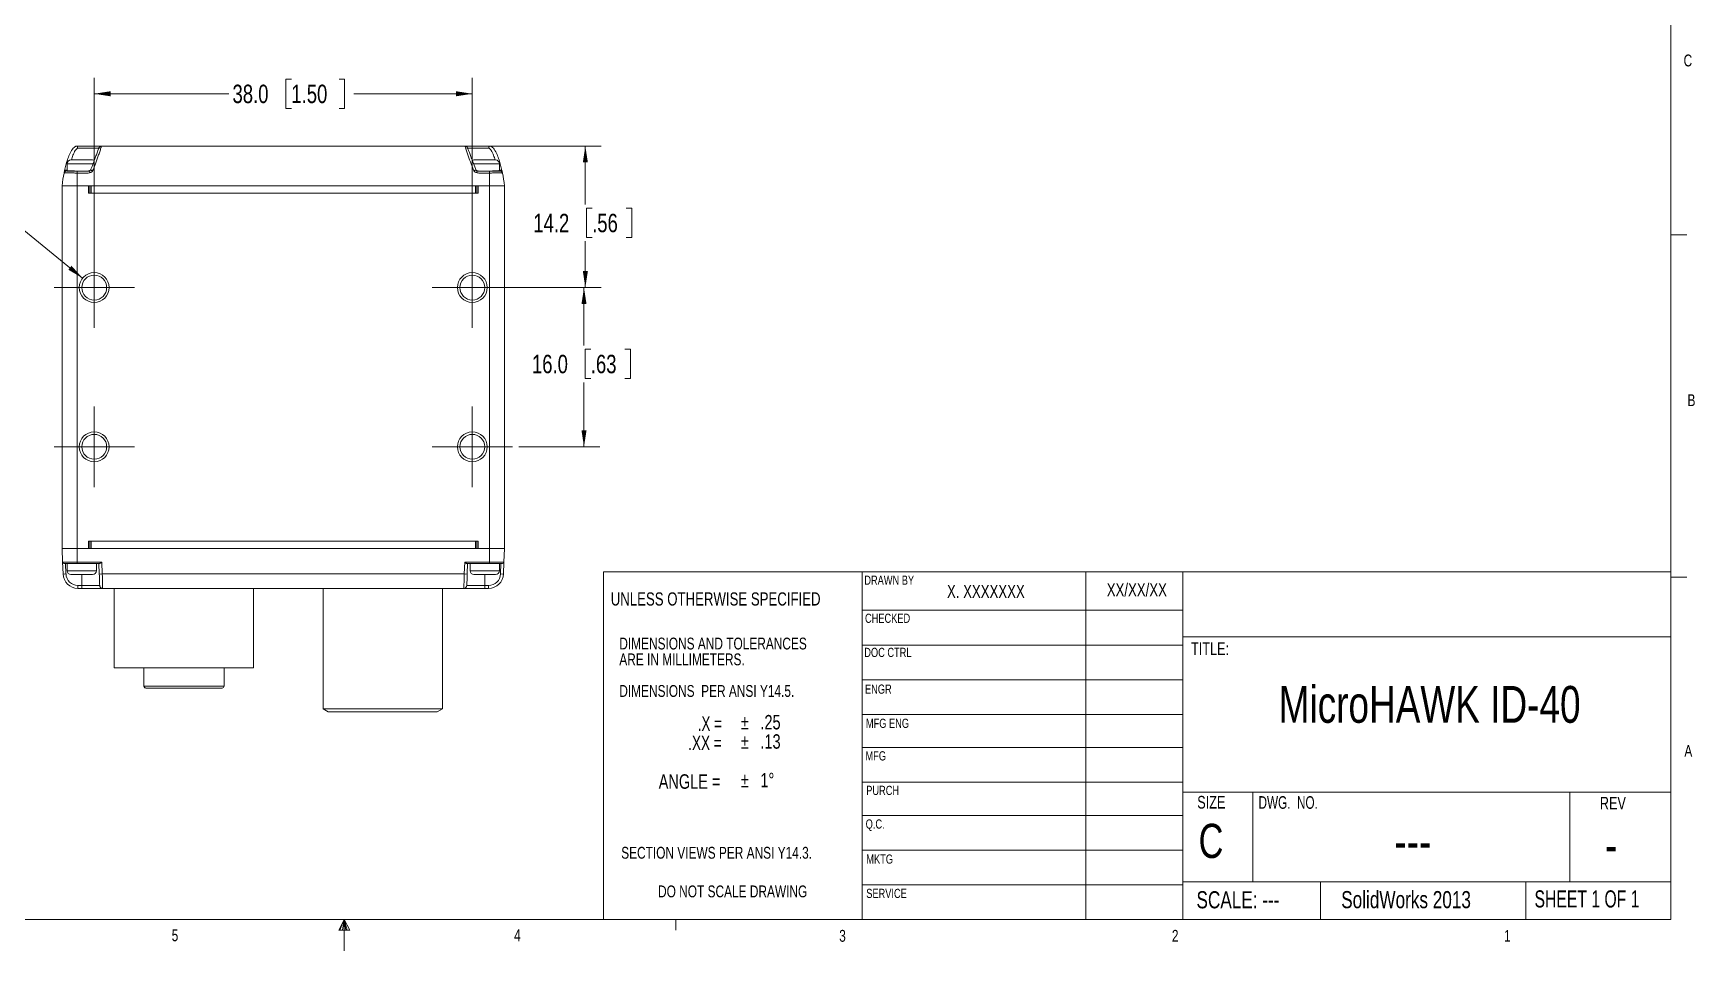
# Model space of a CAD drawing. Header units: millimetres. Extents: x 7 to 553, y 4 to 429.
# Drawn here: x 217.5 to 551.5, y 4.1 to 188.5 of the extents above; entities that cross this region are included whole.
import ezdxf

# ---------------------------------------------------------------- set-up
doc = ezdxf.new("R2010")
doc.units = ezdxf.units.MM
doc.styles.add('SLDTEXTSTYLE0', font='TXT', dxfattribs={"width": 0.75})
doc.styles.add('SLDTEXTSTYLE2', font='TXT', dxfattribs={"width": 0.694444})
doc.styles.add('SLDTEXTSTYLE3', font='TXT', dxfattribs={"width": 0.6875})
doc.styles.add('SLDTEXTSTYLE4', font='TXT', dxfattribs={"width": 0.7})
doc.styles.add('SLDTEXTSTYLE6', font='TXT', dxfattribs={"width": 0.678571})
doc.dimstyles.new('SLDDIMSTYLE0', dxfattribs={"dimtxt": 3.704167, "dimasz": 3.302, "dimexe": 0, "dimexo": 0.0625, "dimgap": 0.926042, "dimtad": 0, "dimtih": 1, "dimtoh": 1, "dimdec": 1, "dimlfac": 0.5, "dimrnd": 1e-09, "dimzin": 12, "dimdsep": 46, "dimtxsty": 'SLDTEXTSTYLE0', "dimsah": 1, "dimcen": 0.09, "dimadec": 0, "dimazin": 3, "dimtfac": 1, "dimtdec": 1, "dimtofl": 0, "dimtmove": 0, "dimatfit": 3, "dimfxl": 1, "dimfrac": 2, "dimtolj": 1, "dimtzin": 12, "dimarcsym": 0})
doc.dimstyles.new('SLDDIMSTYLE1', dxfattribs={"dimtxt": 3.704167, "dimasz": 3.302, "dimexe": 0, "dimexo": 0.0625, "dimgap": 0.926042, "dimtad": 0, "dimtih": 1, "dimtoh": 1, "dimdec": 1, "dimlfac": 0.5, "dimrnd": 1e-09, "dimzin": 4, "dimdsep": 46, "dimtxsty": 'SLDTEXTSTYLE0', "dimsah": 1, "dimcen": 0.09, "dimadec": 0, "dimazin": 1, "dimtfac": 1, "dimtdec": 1, "dimtofl": 0, "dimtmove": 0, "dimatfit": 3, "dimfxl": 1, "dimfrac": 2, "dimtolj": 1, "dimtzin": 12, "dimarcsym": 0})
doc.dimstyles.new('SLDDIMSTYLE2', dxfattribs={"dimtxt": 3.704167, "dimasz": 3.302, "dimexe": 0, "dimexo": 0.0625, "dimgap": 0.926042, "dimtad": 0, "dimtih": 1, "dimtoh": 1, "dimlfac": 0.5, "dimrnd": 1e-09, "dimzin": 12, "dimdsep": 46, "dimtxsty": 'SLDTEXTSTYLE0', "dimsah": 1, "dimcen": 0, "dimadec": 0, "dimazin": 3, "dimtfac": 1, "dimtofl": 0, "dimtmove": 0, "dimatfit": 3, "dimfxl": 1, "dimfrac": 2, "dimtolj": 1, "dimtzin": 12, "dimarcsym": 0})

# ---------------------------------------------------------------- blocks, each defined once
blk = doc.blocks.new('SW_NOTE_1')
at = {"color": 0, "linetype": 'Continuous', "lineweight": 0, "char_height": 2.91, "attachment_point": 1, "style": 'SLDTEXTSTYLE0'}
for s, insert in [('%%p', (0, 3.75)), ('.25', (3.91, 3.75)), ('%%p', (0, -0.13)), ('.13', (3.91, -0.13)), ('%%p', (0, -7.89)), ('1°', (3.91, -7.89))]:
    blk.add_mtext(s, dxfattribs=dict(at, insert=insert))
blk = doc.blocks.new('SW_NOTE_2')
at = {"color": 0, "linetype": 'Continuous', "lineweight": 0, "char_height": 2.3813, "attachment_point": 1, "style": 'SLDTEXTSTYLE0'}
for s, insert in [('DIMENSIONS AND TOLERANCES', (0, 3.07)), ('ARE IN MILLIMETERS.', (0, -0.11)), ('DIMENSIONS  PER ANSI Y14.5.', (0, -6.46))]:
    blk.add_mtext(s, dxfattribs=dict(at, insert=insert))
blk = doc.blocks.new('SW_NOTE_3')
at = {"color": 0, "linetype": 'Continuous', "lineweight": 0, "char_height": 2.91, "attachment_point": 3}
for s, insert, style in [('.X =', (27.47, 3.75), 'SLDTEXTSTYLE3'), ('.XX =', (27.45, -0.13), 'SLDTEXTSTYLE4'), ('ANGLE =', (27.19, -7.89), 'SLDTEXTSTYLE0')]:
    blk.add_mtext(s, dxfattribs=dict(at, insert=insert, style=style))
blk = doc.blocks.new('_D_3')
at = {"color": 7, "linetype": 'Continuous', "lineweight": 18}
for p, q in [((229.74, 138.68), (229.74, 179.54)), ((269.37, 179.31), (268.24, 179.31)), ((268.24, 179.31), (268.24, 173.42)), ((278.95, 179.31), (280.07, 179.31)), ((280.07, 179.31), (280.07, 173.42)), ((305.74, 138.68), (305.74, 179.54)), ((229.74, 176.36), (256.79, 176.36)), ((305.74, 176.36), (281.95, 176.36)), ((268.24, 173.42), (269.37, 173.42)), ((280.07, 173.42), (278.95, 173.42))]:
    blk.add_line(p, q, dxfattribs=at)
for points in [[(229.74, 176.36), (233.05, 175.85), (233.05, 176.87)], [(305.74, 176.36), (302.44, 176.87), (302.44, 175.85)]]:
    blk.add_solid(points, dxfattribs=at)
at = {"color": 7, "linetype": 'Continuous', "lineweight": 18, "char_height": 3.704, "attachment_point": 1, "style": 'SLDTEXTSTYLE0'}
for s, insert in [('38.0', (257.54, 178.19)), ('1.50', (269.37, 178.19))]:
    blk.add_mtext(s, dxfattribs=dict(at, insert=insert))
blk = doc.blocks.new('_D_4')
at = {"color": 7, "linetype": 'Continuous', "lineweight": 18}
for p, q in [((305.54, 165.86), (331.64, 165.86)), ((328.46, 165.86), (328.46, 154.1)), ((329.83, 153.35), (328.71, 153.35)), ((328.71, 153.35), (328.71, 147.46)), ((336.67, 153.35), (337.8, 153.35)), ((337.8, 153.35), (337.8, 147.46)), ((328.71, 147.46), (329.83, 147.46)), ((337.8, 147.46), (336.67, 147.46)), ((328.46, 137.41), (328.46, 146.71)), ((307.01, 137.41), (331.64, 137.41))]:
    blk.add_line(p, q, dxfattribs=at)
for points in [[(328.46, 165.86), (327.96, 162.56), (328.97, 162.56)], [(328.46, 137.41), (328.97, 140.72), (327.96, 140.72)]]:
    blk.add_solid(points, dxfattribs=at)
at = {"color": 7, "linetype": 'Continuous', "lineweight": 18, "char_height": 3.704, "attachment_point": 1, "style": 'SLDTEXTSTYLE0'}
for s, insert in [('14.2', (318, 152.24)), ('.56', (329.83, 152.24))]:
    blk.add_mtext(s, dxfattribs=dict(at, insert=insert))
blk = doc.blocks.new('_D_5')
at = {"color": 7, "linetype": 'Continuous', "lineweight": 18}
for p, q in [((315.09, 137.41), (331.37, 137.41)), ((328.19, 137.41), (328.19, 125.76)), ((329.56, 125.01), (328.44, 125.01)), ((328.44, 125.01), (328.44, 119.12)), ((336.4, 125.01), (337.53, 125.01)), ((337.53, 125.01), (337.53, 119.12)), ((328.19, 105.41), (328.19, 118.37)), ((328.44, 119.12), (329.56, 119.12)), ((337.53, 119.12), (336.4, 119.12)), ((315.09, 105.41), (331.37, 105.41))]:
    blk.add_line(p, q, dxfattribs=at)
for points in [[(328.19, 137.41), (327.69, 134.11), (328.7, 134.11)], [(328.19, 105.41), (328.7, 108.72), (327.69, 108.72)]]:
    blk.add_solid(points, dxfattribs=at)
at = {"color": 7, "linetype": 'Continuous', "lineweight": 18, "char_height": 3.704, "attachment_point": 1, "style": 'SLDTEXTSTYLE0'}
for s, insert in [('16.0', (317.73, 123.9)), ('.63', (329.56, 123.9))]:
    blk.add_mtext(s, dxfattribs=dict(at, insert=insert))
blk = doc.blocks.new('_D_6')
at = {"color": 7, "linetype": 'Continuous', "lineweight": 18}
for p, q in [((198.5, 162.92), (186.59, 162.92)), ((227.42, 139.31), (198.5, 162.92))]:
    blk.add_line(p, q, dxfattribs=at)
blk.add_solid([(227.42, 139.31), (225.18, 141.79), (224.54, 141)], dxfattribs=at)
at = {"color": 7, "linetype": 'Continuous', "lineweight": 18, "char_height": 3.704, "attachment_point": 1}
for s, insert, style in [('M3 X .5', (165.78, 170.63), 'SLDTEXTSTYLE6'), ('5mm DP.', (163.68, 164.75), 'SLDTEXTSTYLE0'), ('MAX 4X', (165.18, 158.86), 'SLDTEXTSTYLE0')]:
    blk.add_mtext(s, dxfattribs=dict(at, insert=insert, style=style))
blk = doc.blocks.new('SW_CENTERMARKSYMBOL_1')
at = {"color": 0, "linetype": 'Continuous', "lineweight": 0}
for p, q in [((0, 5.08), (0, 8.08)), ((0, 0), (0, 5.08)), ((-5.08, 0), (-8.08, 0)), ((0, 0), (-5.08, 0)), ((0, 0), (0, -5.08)), ((0, 0), (5.08, 0)), ((5.08, 0), (8.08, 0)), ((0, -5.08), (0, -8.08))]:
    blk.add_line(p, q, dxfattribs=at)
blk = doc.blocks.new('SW_CENTERMARKSYMBOL_2')
at = {"color": 0, "linetype": 'Continuous', "lineweight": 0}
for p, q in [((0, 5.08), (0, 8.08)), ((0, 0), (0, 5.08)), ((-5.08, 0), (-8.08, 0)), ((0, 0), (-5.08, 0)), ((0, 0), (0, -5.08)), ((0, 0), (5.08, 0)), ((5.08, 0), (8.08, 0)), ((0, -5.08), (0, -8.08))]:
    blk.add_line(p, q, dxfattribs=at)
blk = doc.blocks.new('SW_CENTERMARKSYMBOL_3')
at = {"color": 0, "linetype": 'Continuous', "lineweight": 0}
for p, q in [((0, 5.08), (0, 8.08)), ((0, 0), (0, 5.08)), ((-5.08, 0), (-8.08, 0)), ((0, 0), (-5.08, 0)), ((0, 0), (0, -5.08)), ((0, 0), (5.08, 0)), ((5.08, 0), (8.08, 0)), ((0, -5.08), (0, -8.08))]:
    blk.add_line(p, q, dxfattribs=at)
blk = doc.blocks.new('SW_CENTERMARKSYMBOL_4')
at = {"color": 0, "linetype": 'Continuous', "lineweight": 0}
for p, q in [((0, 5.08), (0, 8.08)), ((0, 0), (0, 5.08)), ((-5.08, 0), (-8.08, 0)), ((0, 0), (-5.08, 0)), ((0, 0), (0, -5.08)), ((0, 0), (5.08, 0)), ((5.08, 0), (8.08, 0)), ((0, -5.08), (0, -8.08))]:
    blk.add_line(p, q, dxfattribs=at)

msp = doc.modelspace()

# ---------------------------------------------------------------- linework, layer by layer
at = {"color": 7, "linetype": 'Continuous', "lineweight": 18}
for p, q in [((546.681, 10.429), (546.681, 423.179)), ((226.294, 165.864), (231.214, 165.864)), ((304.275, 165.864), (231.214, 165.864)), ((304.275, 165.864), (309.194, 165.864)), ((224.298, 162.297), (224.298, 160.824)), ((226.301, 160.824), (224.298, 160.824)), ((225.06, 163.059), (229.429, 163.059)), ((226.294, 157.864), (226.294, 160.42)), ((226.301, 160.824), (227.922, 160.824)), ((228.768, 160.824), (227.922, 160.824)), ((306.06, 163.059), (310.429, 163.059)), ((307.384, 160.824), (306.699, 160.824)), ((307.577, 160.824), (309.188, 160.824)), ((311.191, 160.824), (309.188, 160.824)), ((309.194, 157.864), (309.194, 160.42)), ((311.191, 160.824), (311.191, 162.297)), ((311.801, 160.432), (311.801, 160.432)), ((223.294, 157.864), (226.294, 157.864)), ((223.294, 157.864), (223.294, 84.963)), ((226.294, 157.864), (226.294, 84.963)), ((226.294, 157.864), (228.594, 157.864)), ((226.294, 157.864), (309.194, 157.864)), ((228.594, 156.364), (228.594, 157.864)), ((228.854, 156.364), (228.854, 157.864)), ((228.857, 156.364), (228.857, 157.864)), ((229.117, 157.864), (229.117, 156.364)), ((229.117, 157.864), (306.371, 157.864)), ((306.371, 156.364), (306.371, 157.864)), ((306.631, 157.864), (306.631, 156.364)), ((306.634, 156.364), (306.634, 157.864)), ((306.894, 156.364), (306.894, 157.864)), ((306.894, 157.864), (309.194, 157.864)), ((309.194, 157.864), (312.194, 157.864)), ((309.194, 157.864), (309.194, 84.963)), ((312.194, 157.864), (312.194, 84.963)), ((228.594, 156.364), (306.894, 156.364)), ((229.117, 156.364), (306.371, 156.364)), ((546.681, 148.021), (549.856, 148.021)), ((223.39, 82.214), (223.294, 84.963)), ((226.294, 84.963), (223.294, 84.963)), ((226.294, 82.214), (226.294, 84.963)), ((309.194, 84.963), (226.294, 84.963)), ((228.594, 84.963), (226.294, 84.963)), ((228.594, 84.963), (228.594, 86.463)), ((228.594, 86.463), (306.894, 86.463)), ((228.854, 84.963), (228.854, 86.463)), ((228.857, 84.963), (228.857, 86.463)), ((229.117, 86.463), (229.117, 84.963)), ((306.371, 86.463), (229.117, 86.463)), ((306.371, 84.963), (229.117, 84.963)), ((306.371, 84.963), (306.371, 86.463)), ((306.631, 86.463), (306.631, 84.963)), ((306.634, 84.963), (306.634, 86.463)), ((306.894, 84.963), (306.894, 86.463)), ((309.194, 84.963), (306.894, 84.963)), ((309.194, 82.214), (309.194, 84.963)), ((312.194, 84.963), (309.194, 84.963)), ((312.098, 82.214), (312.194, 84.963)), ((223.39, 82.214), (226.294, 82.214)), ((223.473, 79.859), (223.39, 82.214)), ((226.294, 81.963), (223.65, 81.963)), ((223.999, 81.963), (224.072, 79.859)), ((224.298, 81.963), (224.298, 80.49)), ((226.294, 82.214), (231.279, 82.214)), ((226.294, 82.214), (226.294, 81.963)), ((230.8, 81.963), (226.294, 81.963)), ((230.191, 80.49), (230.191, 81.963)), ((230.762, 79.859), (230.688, 81.963)), ((231.279, 82.214), (231.361, 79.859)), ((304.127, 79.859), (304.21, 82.214)), ((304.21, 82.214), (309.194, 82.214)), ((309.194, 81.963), (304.689, 81.963)), ((304.801, 81.963), (304.727, 79.859)), ((305.298, 81.963), (305.298, 80.49)), ((309.194, 82.214), (312.098, 82.214)), ((309.194, 81.963), (309.194, 82.214)), ((311.838, 81.963), (309.194, 81.963)), ((311.191, 80.49), (311.191, 81.963)), ((311.416, 79.859), (311.49, 81.963)), ((312.098, 82.214), (312.016, 79.859)), ((332.087, 80.281), (546.681, 80.281)), ((332.087, 10.429), (332.087, 80.281)), ((384.098, 80.281), (384.098, 10.429)), ((429.055, 80.281), (429.055, 10.429)), ((448.581, 80.281), (448.581, 10.429)), ((448.581, 80.281), (448.581, 10.429)), ((448.581, 80.281), (448.581, 10.429)), ((546.681, 80.281), (546.681, 10.429)), ((229.429, 79.728), (225.06, 79.728)), ((226.471, 77.542), (227.244, 77.542)), ((226.471, 76.963), (226.471, 77.542)), ((227.244, 76.963), (226.471, 76.963)), ((227.244, 76.963), (227.244, 77.542)), ((227.244, 77.542), (230.842, 77.542)), ((231.442, 76.963), (227.244, 76.963)), ((231.361, 79.859), (304.127, 79.859)), ((304.047, 76.963), (231.442, 76.963)), ((233.744, 76.963), (233.744, 60.963)), ((261.744, 60.963), (261.744, 76.963)), ((275.744, 76.963), (275.744, 52.763)), ((299.744, 52.763), (299.744, 76.963)), ((308.244, 76.963), (304.047, 76.963)), ((304.646, 77.542), (308.244, 77.542)), ((308.244, 79.728), (306.06, 79.728)), ((310.429, 79.728), (308.244, 79.728)), ((308.244, 76.963), (308.244, 77.542)), ((308.244, 77.542), (309.018, 77.542)), ((309.018, 76.963), (308.244, 76.963)), ((309.018, 76.963), (309.018, 77.542)), ((546.681, 79.238), (549.856, 79.238)), ((448.581, 72.553), (384.098, 72.553)), ((448.581, 67.226), (546.681, 67.226)), ((448.581, 65.583), (384.098, 65.583)), ((261.744, 60.963), (233.744, 60.963)), ((239.741, 60.963), (239.741, 57.343)), ((255.844, 57.343), (255.844, 60.963)), ((448.581, 58.613), (384.098, 58.613)), ((275.744, 52.763), (276.784, 52.163)), ((275.744, 52.763), (299.744, 52.763)), ((298.705, 52.163), (276.784, 52.163)), ((298.705, 52.163), (299.744, 52.763)), ((448.581, 51.643), (384.098, 51.643)), ((448.581, 44.976), (384.098, 44.976)), ((448.581, 38.006), (384.098, 38.006)), ((448.581, 36.028), (546.681, 36.028)), ((462.647, 36.028), (462.647, 17.999)), ((526.343, 36.028), (526.343, 17.999)), ((448.581, 31.339), (384.098, 31.339)), ((448.581, 24.369), (384.098, 24.369)), ((448.581, 17.399), (384.098, 17.399)), ((448.581, 17.999), (546.681, 17.999)), ((476.215, 17.999), (476.215, 10.429)), ((517.515, 17.999), (517.515, 10.429)), ((546.681, 10.429), (13.281, 10.429)), ((279.981, 10.429), (278.915, 8.255)), ((279.981, 10.429), (279.122, 8.255)), ((279.981, 10.429), (279.617, 8.255)), ((279.981, 10.429), (279.981, 4.138)), ((279.981, 10.429), (281.102, 8.255)), ((279.981, 10.429), (280.567, 8.255)), ((279.981, 10.429), (280.31, 8.255)), ((346.656, 10.429), (346.656, 8.275)), ((512.413, 10.429), (546.681, 10.429)), ((278.915, 8.255), (281.102, 8.255))]:
    msp.add_line(p, q, dxfattribs=at)
at = {"color": 8, "linetype": 'Continuous', "lineweight": 18}
for p, q in [((230.825, 165.407), (226.41, 165.407)), ((309.078, 165.407), (304.663, 165.407)), ((229.55, 162.297), (224.298, 162.297)), ((311.191, 162.297), (305.962, 162.297)), ((224.298, 80.49), (230.191, 80.49)), ((305.298, 80.49), (308.244, 80.49)), ((308.244, 80.49), (311.191, 80.49)), ((227.244, 77.542), (227.244, 79.728)), ((308.244, 77.542), (308.244, 79.728)), ((239.741, 57.343), (255.844, 57.343))]:
    msp.add_line(p, q, dxfattribs=at)
at = {"color": 7, "linetype": 'Continuous', "lineweight": 18, "flags": 128}
for points in [[(230.842, 77.542), (230.841, 77.586), (230.836, 77.717), (230.829, 77.929), (230.819, 78.216), (230.807, 78.566), (230.793, 78.966), (230.777, 79.402), (230.762, 79.859)], [(231.361, 79.859), (231.377, 79.288), (231.392, 78.743), (231.406, 78.243), (231.419, 77.805), (231.429, 77.447), (231.436, 77.182), (231.441, 77.018), (231.442, 76.963)], [(304.047, 76.963), (304.048, 77.018), (304.053, 77.182), (304.06, 77.447), (304.07, 77.805), (304.082, 78.243), (304.096, 78.743), (304.112, 79.288), (304.127, 79.859)], [(304.727, 79.859), (304.711, 79.402), (304.696, 78.966), (304.682, 78.566), (304.67, 78.216), (304.66, 77.929), (304.652, 77.717), (304.648, 77.586), (304.646, 77.542)]]:
    msp.add_lwpolyline(points, dxfattribs=at)
at = {"color": 7, "linetype": 'Continuous', "lineweight": 18}
for centre, radius in [((229.744, 137.413), 3), ((305.744, 137.413), 3), ((229.744, 137.413), 2.5), ((305.744, 137.413), 2.5), ((229.744, 105.413), 3), ((229.744, 105.413), 2.5), ((305.744, 105.413), 3), ((305.744, 105.413), 2.5)]:
    msp.add_circle(centre, radius, dxfattribs=at)
for centre, radius, start, end in [((225.846, 165.507), 0.573, 350.01111, 38.50987), ((309.643, 165.507), 0.573, 141.49013, 189.98889), ((225.06, 162.297), 0.762, 90, 180), ((258.752, 160.092), 32.46, 178.70887, 179.42144), ((229.429, 162.297), 0.762, 63.71836, 90), ((306.06, 162.297), 0.762, 90, 116.34048), ((276.695, 160.091), 32.501, 0.579, 1.29068), ((310.429, 162.297), 0.762, 0, 90), ((223.65, 82.223), 0.26, 182, 270), ((225.06, 80.49), 0.762, 180, 270), ((229.429, 80.49), 0.762, 270, 0), ((306.06, 80.49), 0.762, 180, 270), ((310.429, 80.49), 0.762, 270, 0), ((311.838, 82.223), 0.26, 270, 358), ((223.772, 84.16), 4.312, 266.01287, 273.98713), ((226.471, 79.963), 3, 182, 270), ((226.471, 79.942), 2.4, 182, 270), ((231.061, 84.16), 4.312, 266.01289, 273.98711), ((231.442, 77.563), 0.6, 182, 270), ((304.047, 77.563), 0.6, 270, 358), ((304.427, 84.16), 4.312, 266.01289, 273.98711), ((309.018, 79.942), 2.4, 270, 358), ((309.018, 79.963), 3, 270, 358), ((311.716, 84.16), 4.312, 266.01291, 273.98709), ((255.444, 57.343), 0.4, 270, 0)]:
    msp.add_arc(centre, radius, start, end, dxfattribs=at)
for centre, major_axis, start_param, end_param in [((225.573, 156.554), (0.772, 9.308), 1.1637892, 1.4509182), ((309.916, 156.554), (-0.772, 9.308), 4.8322671, 5.1193961)]:
    msp.add_ellipse(centre, major_axis=major_axis, ratio=0.2565859, start_param=start_param, end_param=end_param, dxfattribs=at)
for points, knots in [([(223.78, 160.884), (223.787, 160.913), (223.944, 161.647), (224.237, 162.762), (224.752, 164.194), (225.204, 165.04), (225.638, 165.561), (225.918, 165.767), (226.13, 165.852), (226.244, 165.86), (226.294, 165.864)], [0, 0, 0, 0, 0.01598571, 0.40052502, 0.60275638, 0.8038202, 0.88864891, 0.94390676, 0.97533054, 1, 1, 1, 1]), ([(231.193, 165.825), (231.154, 165.824), (231.066, 165.821), (230.945, 165.765), (230.839, 165.684), (230.758, 165.587), (230.684, 165.458), (230.604, 165.263), (230.475, 164.93), (230.283, 164.392), (230.01, 163.637), (229.633, 162.632), (229.299, 161.713), (229.042, 161.139), (228.969, 160.977)], [0, 0, 0, 0, 0.0198278, 0.0449252, 0.0675589, 0.0896299, 0.1154699, 0.1583005, 0.2307634, 0.3350696, 0.4852696, 0.6734881, 0.9076758, 1, 1, 1, 1]), ([(231.214, 165.864), (231.212, 165.862), (231.207, 165.857), (231.19, 165.797), (231.15, 165.661), (231.049, 165.338), (230.848, 164.723), (230.487, 163.659), (230.028, 162.362), (229.615, 161.356), (229.421, 160.884)], [0, 0, 0, 0, 0.0139599, 0.0573807, 0.0853489, 0.1407421, 0.2939896, 0.4531967, 0.7431992, 1, 1, 1, 1]), ([(306.518, 160.976), (306.419, 161.206), (306.126, 161.883), (305.753, 162.899), (305.375, 163.921), (305.12, 164.634), (304.939, 165.125), (304.836, 165.39), (304.744, 165.57), (304.64, 165.698), (304.498, 165.792), (304.356, 165.839), (304.271, 165.827), (304.246, 165.823)], [0, 0, 0, 0, 0.1289019, 0.3804549, 0.5661221, 0.7088618, 0.8025064, 0.8659774, 0.8994306, 0.9264746, 0.9566625, 0.9869528, 1, 1, 1, 1]), ([(306.068, 160.884), (305.874, 161.356), (305.461, 162.362), (305.004, 163.651), (304.643, 164.715), (304.441, 165.331), (304.339, 165.661), (304.298, 165.797), (304.282, 165.857), (304.276, 165.862), (304.275, 165.864)], [0, 0, 0, 0, 0.2568049, 0.5468121, 0.7013336, 0.8592556, 0.9146496, 0.9426184, 0.9860398, 1, 1, 1, 1]), ([(309.194, 165.864), (309.245, 165.86), (309.359, 165.852), (309.571, 165.767), (309.85, 165.561), (310.284, 165.04), (310.736, 164.194), (311.252, 162.762), (311.545, 161.647), (311.702, 160.913), (311.708, 160.884)], [0, 0, 0, 0, 0.0246695, 0.0560933, 0.1113506, 0.1961797, 0.3972433, 0.5994749, 0.9840143, 1, 1, 1, 1]), ([(223.688, 160.432), (223.684, 160.412), (223.678, 160.384), (223.698, 160.484), (223.703, 160.51)], [0, 0, 0, 0, 0.7504107, 1, 1, 1, 1]), ([(226.294, 160.42), (226.216, 160.421), (225.891, 160.428), (225.287, 160.465), (224.567, 160.501), (223.997, 160.486), (223.721, 160.437), (223.695, 160.425), (223.686, 160.42)], [0, 0, 0, 0, 0.0577467, 0.2396659, 0.4517588, 0.669812, 0.8878113, 1, 1, 1, 1]), ([(226.225, 160.829), (226.154, 160.83), (225.915, 160.834), (225.507, 160.868), (225.025, 160.896), (224.591, 160.899), (224.238, 160.862), (224.082, 160.827), (223.962, 160.779), (223.88, 160.731), (223.801, 160.661), (223.724, 160.556), (223.7, 160.467), (223.687, 160.42)], [0, 0, 0, 0, 0.0582651, 0.1935393, 0.3453228, 0.5053547, 0.6676238, 0.8297149, 0.8727812, 0.8948882, 0.9250061, 0.9602793, 1, 1, 1, 1]), ([(223.703, 160.51), (223.711, 160.546), (223.722, 160.604), (223.75, 160.741), (223.771, 160.839), (223.78, 160.884)], [0, 0, 0, 0, 0.4856303, 0.7604506, 1, 1, 1, 1]), ([(223.78, 160.884), (223.789, 160.903), (223.806, 160.941), (223.888, 160.98), (224.001, 161.001), (224.14, 161), (224.245, 160.99), (224.296, 160.977), (224.298, 160.976)], [0, 0, 0, 0, 0.1981802, 0.3963613, 0.5945444, 0.7927257, 0.9909066, 1, 1, 1, 1]), ([(228.9, 160.508), (228.836, 160.492), (228.54, 160.417), (227.984, 160.416), (227.181, 160.445), (226.616, 160.429), (226.294, 160.42)], [0, 0, 0, 0, 0.0755446, 0.3507687, 0.63136, 1, 1, 1, 1]), ([(228.759, 160.896), (228.697, 160.879), (228.49, 160.824), (228.2, 160.821), (227.979, 160.826), (227.908, 160.828)], [0, 0, 0, 0, 0.2229797, 0.7528879, 1, 1, 1, 1]), ([(228.968, 160.988), (228.961, 160.981), (228.947, 160.97), (228.921, 160.95), (228.894, 160.932), (228.84, 160.91), (228.795, 160.899), (228.759, 160.891)], [0, 0, 0, 0, 0.169542, 0.3041803, 0.4262426, 0.5486449, 1, 1, 1, 1]), ([(229.421, 160.884), (229.395, 160.839), (229.338, 160.741), (229.16, 160.603), (229.001, 160.545), (228.9, 160.508)], [0, 0, 0, 0, 0.2396886, 0.5143407, 1, 1, 1, 1]), ([(228.965, 160.979), (228.97, 160.986), (228.982, 161.001), (229.051, 160.999), (229.153, 160.979), (229.28, 160.94), (229.374, 160.903), (229.421, 160.884)], [0, 0, 0, 0, 0.182373, 0.3867826, 0.5911891, 0.7955964, 1, 1, 1, 1]), ([(306.524, 160.979), (306.518, 160.986), (306.506, 161.001), (306.438, 160.999), (306.336, 160.979), (306.208, 160.94), (306.115, 160.903), (306.068, 160.884)], [0, 0, 0, 0, 0.18149801, 0.38612468, 0.5907505, 0.7953771, 1, 1, 1, 1]), ([(306.586, 160.509), (306.485, 160.546), (306.327, 160.604), (306.15, 160.741), (306.094, 160.839), (306.068, 160.884)], [0, 0, 0, 0, 0.4857747, 0.7602769, 1, 1, 1, 1]), ([(306.728, 160.891), (306.692, 160.9), (306.647, 160.91), (306.594, 160.933), (306.567, 160.95), (306.542, 160.97), (306.528, 160.981), (306.52, 160.988)], [0, 0, 0, 0, 0.4514317, 0.5737857, 0.6957934, 0.8303976, 1, 1, 1, 1]), ([(309.194, 160.42), (309.171, 160.42), (308.856, 160.417), (308.207, 160.461), (307.355, 160.378), (306.805, 160.472), (306.586, 160.509)], [0, 0, 0, 0, 0.02654759, 0.36114385, 0.74616619, 1, 1, 1, 1]), ([(307.59, 160.819), (307.572, 160.818), (307.35, 160.814), (307.054, 160.803), (306.793, 160.877), (306.728, 160.895)], [0, 0, 0, 0, 0.0647213, 0.76558613, 1, 1, 1, 1]), ([(311.786, 160.468), (311.78, 160.49), (311.765, 160.551), (311.711, 160.631), (311.643, 160.703), (311.58, 160.748), (311.531, 160.775), (311.482, 160.798), (311.398, 160.826), (311.266, 160.857), (310.98, 160.894), (310.566, 160.9), (310.071, 160.874), (309.601, 160.835), (309.3, 160.829), (309.188, 160.827)], [0, 0, 0, 0, 0.0186402, 0.050449, 0.0776531, 0.0999592, 0.1183695, 0.1401093, 0.1813937, 0.2870428, 0.4403164, 0.6009203, 0.7582878, 0.9091244, 1, 1, 1, 1]), ([(311.803, 160.42), (311.796, 160.424), (311.774, 160.435), (311.52, 160.484), (310.991, 160.501), (310.322, 160.473), (309.712, 160.432), (309.324, 160.423), (309.194, 160.42)], [0, 0, 0, 0, 0.098444, 0.3164245, 0.5344402, 0.7147916, 0.9043237, 1, 1, 1, 1]), ([(311.708, 160.884), (311.7, 160.903), (311.682, 160.941), (311.601, 160.98), (311.487, 161.001), (311.349, 161.001), (311.225, 160.987), (311.156, 160.968), (311.136, 160.962)], [0, 0, 0, 0, 0.1844687, 0.3689405, 0.5534087, 0.7378784, 0.9223478, 1, 1, 1, 1]), ([(311.708, 160.884), (311.718, 160.839), (311.739, 160.741), (311.766, 160.605), (311.778, 160.547), (311.785, 160.51)], [0, 0, 0, 0, 0.23953441, 0.51432578, 1, 1, 1, 1]), ([(311.767, 160.529), (311.768, 160.528), (311.778, 160.51), (311.787, 160.481), (311.797, 160.448), (311.8, 160.433), (311.801, 160.429), (311.802, 160.426), (311.802, 160.423), (311.803, 160.423), (311.803, 160.423)], [0, 0, 0, 0, 0.0224717, 0.4000909, 0.6307069, 0.6927252, 0.7357858, 0.7853567, 0.8685958, 1, 1, 1, 1]), ([(311.785, 160.51), (311.788, 160.498), (311.801, 160.43), (311.802, 160.424), (311.803, 160.419)], [0, 0, 0, 0, 0.1668392, 1, 1, 1, 1]), ([(231.279, 82.214), (231.277, 82.213), (231.259, 82.201), (231.172, 82.143), (231.039, 82.056), (230.893, 81.978), (230.828, 81.968), (230.8, 81.963)], [0, 0, 0, 0, 0.0110971, 0.1047632, 0.5013844, 0.7885, 1, 1, 1, 1]), ([(304.689, 81.963), (304.661, 81.968), (304.595, 81.978), (304.45, 82.056), (304.316, 82.143), (304.23, 82.201), (304.212, 82.213), (304.21, 82.214)], [0, 0, 0, 0, 0.2115, 0.4986156, 0.8952368, 0.9888979, 1, 1, 1, 1]), ([(239.741, 57.343), (239.746, 57.298), (239.755, 57.209), (239.823, 57.09), (239.924, 57), (240.038, 56.95), (240.115, 56.945), (240.146, 56.943)], [0, 0, 0, 0, 0.21138118, 0.42272672, 0.63516957, 0.85005201, 1, 1, 1, 1]), ([(240.146, 56.943), (240.244, 56.943), (240.44, 56.943), (241.053, 56.943), (241.89, 56.943), (242.976, 56.943), (244.232, 56.943), (245.591, 56.943), (246.987, 56.943), (248.375, 56.943), (249.743, 56.943), (251.077, 56.943), (252.332, 56.943), (253.441, 56.943), (254.345, 56.943), (254.979, 56.943), (255.374, 56.943), (255.421, 56.943), (255.444, 56.943)], [0, 0, 0, 0, 0.0602972, 0.1205256, 0.1852858, 0.25, 0.3147602, 0.3794745, 0.4397605, 0.5000004, 0.5602864, 0.6205263, 0.6852865, 0.7500007, 0.814761, 0.8794752, 0.9397266, 1, 1, 1, 1])]:
    msp.add_open_spline(points, degree=3, knots=knots, dxfattribs=at)
at = {"color": 8, "linetype": 'Continuous', "lineweight": 18}
for points, knots in [([(226.41, 165.407), (226.4, 165.406), (226.368, 165.403), (226.282, 165.36), (226.124, 165.221), (225.806, 164.774), (225.462, 164.031), (225.27, 163.374), (225.178, 163.059)], [0, 0, 0, 0, 0.01134446, 0.03525321, 0.10276802, 0.24125982, 0.63536195, 1, 1, 1, 1]), ([(310.311, 163.059), (310.219, 163.374), (310.027, 164.031), (309.683, 164.774), (309.364, 165.221), (309.206, 165.36), (309.121, 165.403), (309.089, 165.406), (309.078, 165.407)], [0, 0, 0, 0, 0.3646382, 0.758741, 0.897232, 0.9647469, 0.9886568, 1, 1, 1, 1]), ([(228.9, 160.508), (228.889, 160.545), (228.866, 160.619), (228.834, 160.716), (228.806, 160.796), (228.783, 160.854), (228.767, 160.888), (228.762, 160.889), (228.76, 160.889)], [0, 0, 0, 0, 0.171433, 0.3428598, 0.5142936, 0.6857235, 0.8571525, 1, 1, 1, 1]), ([(306.727, 160.889), (306.725, 160.889), (306.72, 160.888), (306.704, 160.855), (306.681, 160.797), (306.652, 160.716), (306.62, 160.619), (306.597, 160.546), (306.586, 160.509)], [0, 0, 0, 0, 0.1414913, 0.313194, 0.4848984, 0.6565987, 0.8283009, 1, 1, 1, 1])]:
    msp.add_open_spline(points, degree=3, knots=knots, dxfattribs=at)

# ---------------------------------------------------------------- block references
at = {"color": 7, "linetype": 'Continuous', "lineweight": 0}
for name, p in [('SW_CENTERMARKSYMBOL_2', (229.744, 137.413)), ('SW_CENTERMARKSYMBOL_3', (305.744, 137.413)), ('SW_CENTERMARKSYMBOL_1', (229.744, 105.413)), ('SW_CENTERMARKSYMBOL_4', (305.744, 105.413)), ('SW_NOTE_2', (335.288, 63.996)), ('SW_NOTE_3', (328.43, 47.49)), ('SW_NOTE_1', (359.743, 47.782))]:
    msp.add_blockref(name, p, dxfattribs=at)

# ---------------------------------------------------------------- texts
for s, insert, char_height, attachment_point, style in [('C', (549.217, 184.244), 2.381, 1, 'SLDTEXTSTYLE0'), ('B', (549.995, 115.97), 2.381, 1, 'SLDTEXTSTYLE0'), ('DRAWN BY', (384.534, 79.529), 1.8521, 1, 'SLDTEXTSTYLE0'), ('X. XXXXXXX', (401.155, 77.671), 2.6458, 1, 'SLDTEXTSTYLE0'), ('XX/XX/XX', (439.316, 77.993), 2.6458, 2, 'SLDTEXTSTYLE0'), ('UNLESS OTHERWISE SPECIFIED', (333.571, 76.163), 2.64583, 1, 'SLDTEXTSTYLE0'), ('CHECKED', (384.676, 71.886), 1.8521, 1, 'SLDTEXTSTYLE0'), ('DOC CTRL', (384.531, 65.022), 1.8521, 1, 'SLDTEXTSTYLE0'), ('TITLE:', (450.212, 66.106), 2.54, 1, 'SLDTEXTSTYLE0'), ('ENGR', (384.669, 57.643), 1.8521, 1, 'SLDTEXTSTYLE0'), ('MicroHAWK ID-40', (498.169, 57.357), 7.40833, 2, 'SLDTEXTSTYLE0'), ('MFG ENG', (384.859, 50.773), 1.8521, 1, 'SLDTEXTSTYLE0'), ('MFG', (384.775, 44.233), 1.8521, 1, 'SLDTEXTSTYLE0'), ('A', (549.369, 45.495), 2.381, 1, 'SLDTEXTSTYLE0'), ('PURCH', (384.923, 37.29), 1.8521, 1, 'SLDTEXTSTYLE0'), ('SIZE', (451.453, 35.257), 2.54, 1, 'SLDTEXTSTYLE0'), ('DWG.  NO.', (463.774, 35.207), 2.54, 1, 'SLDTEXTSTYLE2'), ('REV', (532.38, 35.068), 2.54, 1, 'SLDTEXTSTYLE0'), ('Q.C.', (384.811, 30.537), 1.8521, 1, 'SLDTEXTSTYLE0'), ('C', (451.733, 29.659), 6.879, 1, 'SLDTEXTSTYLE0'), ('SECTION VIEWS PER ANSI Y14.3.', (335.672, 25.022), 2.38125, 1, 'SLDTEXTSTYLE0'), ('MKTG', (384.936, 23.492), 1.8521, 1, 'SLDTEXTSTYLE0'), ('---', (494.817, 29.843), 7.4083, 2, 'SLDTEXTSTYLE0'), ('-', (533.424, 29.114), 7.408, 1, 'SLDTEXTSTYLE0'), ('DO NOT SCALE DRAWING', (358.077, 17.255), 2.38125, 2, 'SLDTEXTSTYLE0'), ('SERVICE', (384.926, 16.59), 1.8521, 1, 'SLDTEXTSTYLE0'), ('SCALE: ---', (451.306, 16.104), 3.4396, 1, 'SLDTEXTSTYLE0'), ('SolidWorks 2013', (480.396, 16.133), 3.43958, 1, 'SLDTEXTSTYLE0'), ('SHEET 1 OF 1', (519.249, 16.275), 3.43958, 1, 'SLDTEXTSTYLE3'), ('5', (245.315, 8.433), 2.381, 1, 'SLDTEXTSTYLE0'), ('4', (314.146, 8.433), 2.381, 1, 'SLDTEXTSTYLE0'), ('3', (379.49, 8.331), 2.381, 1, 'SLDTEXTSTYLE0'), ('2', (446.353, 8.331), 2.381, 1, 'SLDTEXTSTYLE0'), ('1', (513.138, 8.331), 2.381, 1, 'SLDTEXTSTYLE0')]:
    msp.add_mtext(s, dxfattribs=dict(at, insert=insert, char_height=char_height, attachment_point=attachment_point, style=style))

# ---------------------------------------------------------------- dimensions: what is measured, and where the dimension line sits
at = {"color": 7, "linetype": 'Continuous', "lineweight": 18}
dim = msp.add_linear_dim(base=(305.744, 176.363), p1=(229.744, 137.413), p2=(305.744, 137.413), dimstyle='SLDDIMSTYLE1', dxfattribs=at)
dim.commit()
dim.dimension.update_dxf_attribs({"geometry": '_D_3', "text_midpoint": (269.37, 176.363), "dimtype": 160})
dim = msp.add_diameter_dim_2p(p1=(232.069, 135.517), p2=(227.42, 139.31), text='M3 X .5\\P5mm DP.\\PMAX 4X', dimstyle='SLDDIMSTYLE2', override={"dimpost": '<>'}, dxfattribs=at)
dim.commit()
dim.dimension.update_dxf_attribs({"geometry": '_D_6', "text_midpoint": (174.339, 162.915), "dimtype": 163})
for base, p1, p2, dimstyle, picture, middle in [((328.465, 137.413), (304.275, 165.864), (305.744, 137.413), 'SLDDIMSTYLE0', '_D_4', (328.465, 150.406)), ((328.194, 105.413), (313.824, 137.413), (313.824, 105.413), 'SLDDIMSTYLE1', '_D_5', (328.194, 122.067))]:
    dim = msp.add_linear_dim(base=base, p1=p1, p2=p2, angle=90, dimstyle=dimstyle, dxfattribs=at)
    dim.commit()
    dim.dimension.update_dxf_attribs({"geometry": picture, "text_midpoint": middle, "dimtype": 160})

doc.saveas('drawing.dxf')
